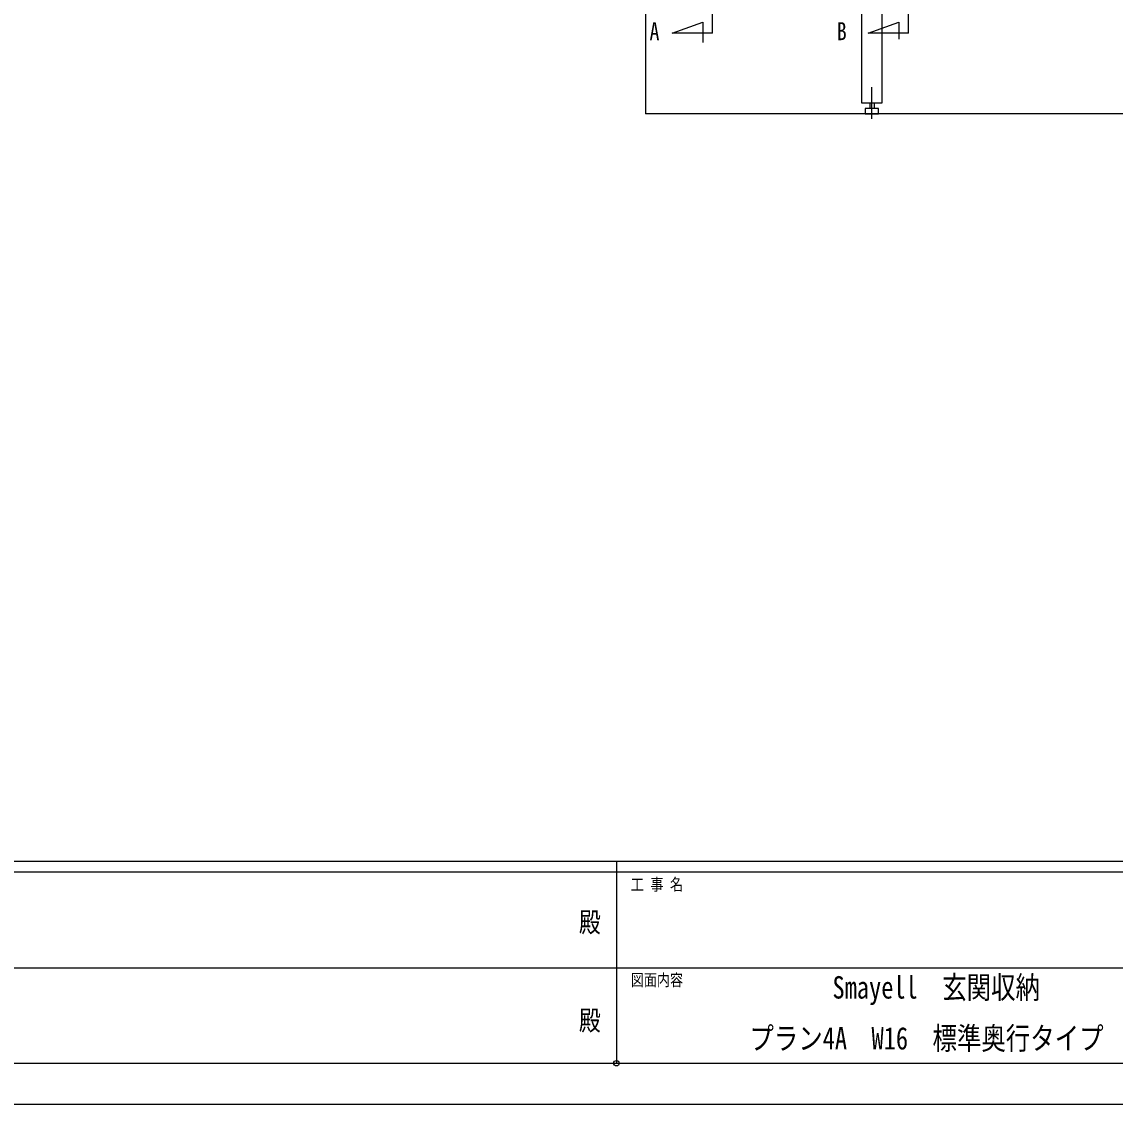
# Model space of a CAD drawing. Units: millimetres, scale not verified. Extents: x -4205 to 4205, y -2970 to 2970.
# Drawn here: x -1095 to 909, y -2970 to -986 of the extents above; entities that cross this region are included whole.
import ezdxf
from ezdxf.enums import TextEntityAlignment as Align

# ---------------------------------------------------------------- set-up
doc = ezdxf.new("R2010")
doc.units = ezdxf.units.MM
doc.header["$LTSCALE"] = 20
doc.header["$PDMODE"] = 32
doc.header["$PDSIZE"] = 10
for name, color, linetype in [('0-1_USER1', 3, 'Continuous'), ('0-3_YKK_12', 2, 'Continuous'), ('0-4_YKK_13', 4, 'Continuous'), ('0-6_YKK_ZWAK', 7, 'Continuous'), ('0-7_YSS_K', 3, 'Continuous')]:
    doc.layers.add(name, color=color, linetype=linetype)
doc.styles.add('ＭＳ ゴシック', font='')
doc.styles.get('ＭＳ ゴシック').set_extended_font_data('MS Gothic')

msp = doc.modelspace()

# ---------------------------------------------------------------- linework, layer by layer
at = {"layer": '0-3_YKK_12'}
for p, q in [((171.45, -1007.35), (171.45, 1488.58)), ((530.8, -1007.35), (530.8, 1488.58)), ((171.45, -1007.35), (97.47, -1007.35)), ((530.8, -1007.35), (456.81, -1007.35)), ((463.52, -1164.38), (463.52, -1106.3))]:
    msp.add_line(p, q, dxfattribs=at)
for points in [[(97.47, -1007.35), (153.63, -986.91), (153.63, -1024.35)], [(456.81, -1007.35), (512.97, -986.91), (512.97, -1018.04)]]:
    msp.add_lwpolyline(points, dxfattribs=at)
at = {"layer": '0-4_YKK_13'}
for p, q in [((459.62, -1135), (459.62, -1145)), ((467.42, -1135), (467.42, -1145))]:
    msp.add_line(p, q, dxfattribs=at)
for points in [[(444.52, -1135), (482.52, -1135), (482.52, -857), (444.52, -857)], [(451.27, -1155), (475.77, -1155), (475.77, -1145), (451.27, -1145)]]:
    msp.add_lwpolyline(points, close=True, dxfattribs=at)
at = {"layer": '0-6_YKK_ZWAK'}
for p, q in [((3895.02, -2525), (-3904.98, -2525)), ((-4.98, -2525), (-4.98, -2895)), ((-4.98, -2545), (-1304.98, -2545)), ((1295.02, -2545), (-4.98, -2545)), ((-1297.48, -2720), (-4.98, -2720)), ((-4.98, -2720), (1295.02, -2720)), ((-1304.98, -2895), (-4.98, -2895)), ((-4.98, -2895), (1295.02, -2895))]:
    msp.add_line(p, q, dxfattribs=at)
msp.add_lwpolyline([(-4205, -2970), (4205, -2970), (4205, 2970), (-4205, 2970)], close=True, dxfattribs=at)
msp.add_point((-4.98, -2895), dxfattribs=at)
at = {"layer": '0-7_YSS_K'}
for p in [(48.52, -857), (1646.52, -1155)]:
    msp.add_line(p, (48.52, -1155), dxfattribs=at)

# ---------------------------------------------------------------- texts
at = {"layer": '0-1_USER1', "style": 'ＭＳ ゴシック', "width": 0.8}
for s, height, p in [('A', 32.99, (55.84, -1029.85)), ('B', 32.99, (399.21, -1029.85)), ('Smayell\u3000玄関収納', 41.06, (391.15, -2788.83)), ('プラン4A\u3000W16\u3000標準奥行タイプ', 41.06, (238.83, -2882.17))]:
    msp.add_text(s, height=height, dxfattribs=at).set_placement(p, align=Align.BOTTOM_LEFT)
at = {"layer": '0-6_YKK_ZWAK', "style": 'ＭＳ ゴシック', "width": 0.8}
for s, height, p in [('工 事 名', 21.99, (21.27, -2585)), ('殿', 36.66, (-73.67, -2665.83)), ('図面内容', 21.99, (21.27, -2760)), ('殿', 36.66, (-73.67, -2845.83))]:
    msp.add_text(s, height=height, dxfattribs=at).set_placement(p, align=Align.BOTTOM_LEFT)

doc.saveas('drawing.dxf')
